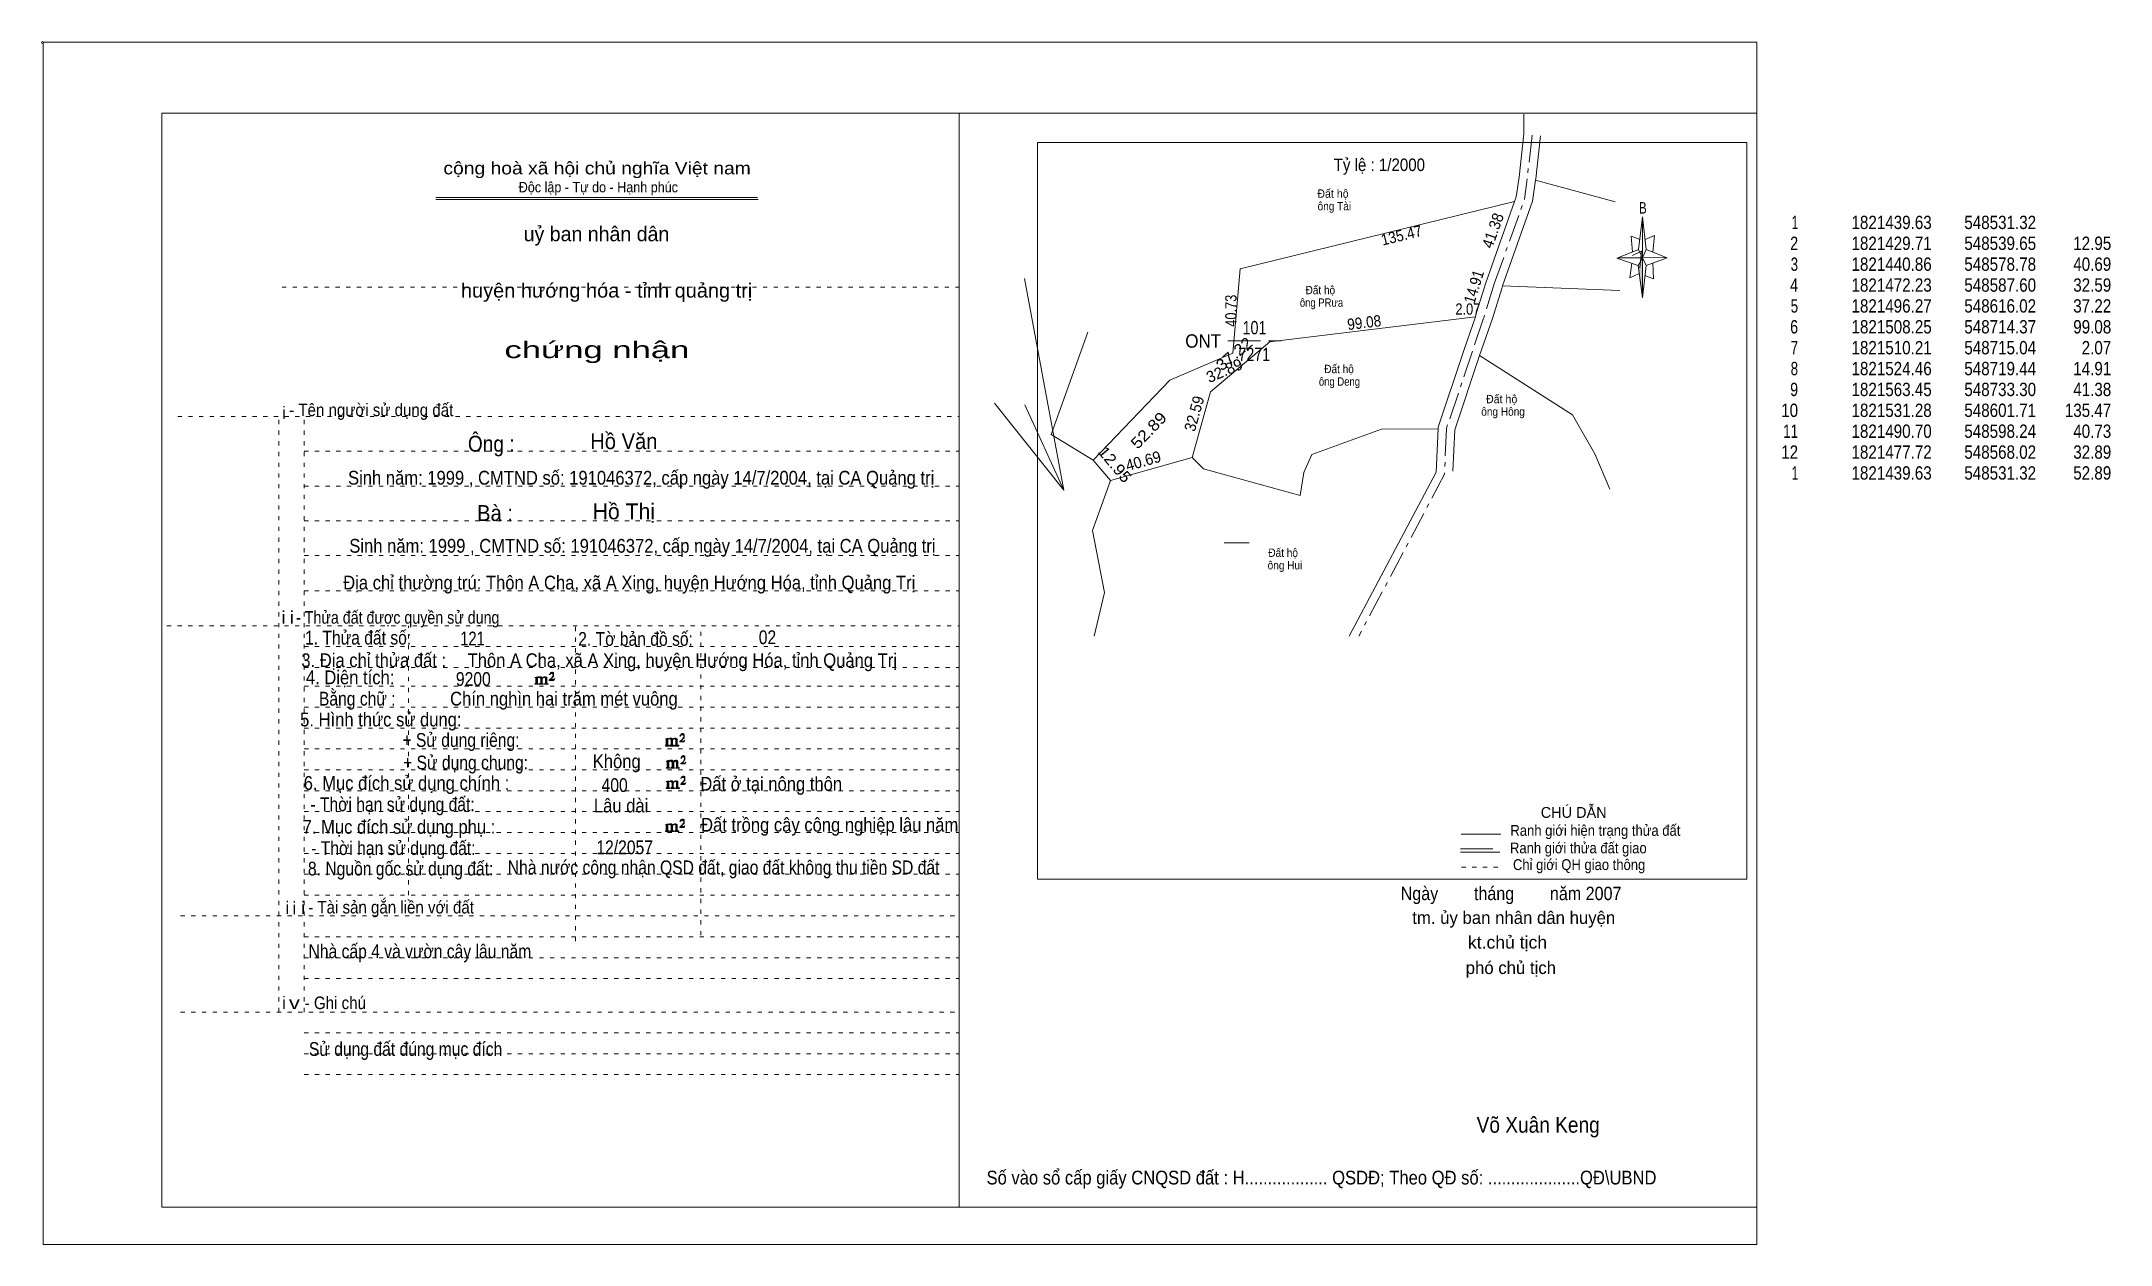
# Model space of a CAD drawing. Header units: centimetres. Extents: x -1.6 to 48, y -3.3 to 25.5.
import ezdxf
from ezdxf.enums import TextEntityAlignment as Align

# ---------------------------------------------------------------- set-up
doc = ezdxf.new("R2010")
doc.units = ezdxf.units.CM
doc.header["$LTSCALE"] = 0.13
for name, pattern in [('DOT_DASHED', [7.7, 5, -1.2, 0.3, -1.2]), ('DOTTED', [1.5, 0.3, -1.2]), ('LONG_DASHED', [7.5, 6, -1.5])]:
    doc.linetypes.add(name, pattern=pattern)
for name, color, linetype, lineweight in [('1', 7, 'DOTTED', 13), ('22', 7, 'Continuous', 13), ('33', 7, 'LONG_DASHED', 13), ('4', 7, 'Continuous', 13), ('5', 7, 'Continuous', 13), ('50', 7, 'Continuous', 13), ('53', 7, 'Continuous', 13)]:
    doc.layers.add(name, color=color, linetype=linetype, lineweight=lineweight)
for name, color, linetype in [('10', 7, 'Continuous'), ('23', 7, 'Continuous'), ('30', 7, 'Continuous')]:
    doc.layers.add(name, color=color, linetype=linetype)

msp = doc.modelspace()

# ---------------------------------------------------------------- hatches: boundary and pattern name
at = {"layer": '5'}
msp.add_hatch(color=256, dxfattribs=at).paths.add_polyline_path([(36.77, 20.31), (36.77, 19.35), (36.67, 20.13)])
at = {"layer": '50'}
for points in [[(10.27, 10.13), (10.27, 10.12), (10.27, 10.11), (10.25, 10.11), (10.24, 10.11), (10.24, 10.1), (10.33, 10.1), (10.33, 10.11), (10.32, 10.11), (10.31, 10.11), (10.31, 10.12), (10.31, 10.13), (10.31, 10.24), (10.31, 10.25), (10.32, 10.26), (10.34, 10.26), (10.35, 10.26), (10.36, 10.26), (10.37, 10.25), (10.39, 10.22), (10.39, 10.13), (10.37, 10.12), (10.37, 10.11), (10.36, 10.11), (10.35, 10.11), (10.35, 10.1), (10.44, 10.1), (10.44, 10.11), (10.43, 10.11), (10.42, 10.11), (10.42, 10.12), (10.42, 10.13), (10.42, 10.24), (10.44, 10.26), (10.45, 10.26), (10.46, 10.26), (10.49, 10.26), (10.49, 10.25), (10.5, 10.24), (10.5, 10.22), (10.5, 10.13), (10.5, 10.12), (10.49, 10.11), (10.49, 10.11), (10.47, 10.11), (10.47, 10.1), (10.56, 10.1), (10.56, 10.11), (10.55, 10.11), (10.54, 10.11), (10.53, 10.12), (10.53, 10.13), (10.53, 10.2), (10.53, 10.25), (10.53, 10.26), (10.52, 10.27), (10.5, 10.28), (10.47, 10.28), (10.46, 10.28), (10.44, 10.27), (10.41, 10.25), (10.41, 10.26), (10.4, 10.28), (10.39, 10.28), (10.37, 10.28), (10.35, 10.28), (10.34, 10.28), (10.32, 10.26), (10.31, 10.26), (10.31, 10.25), (10.31, 10.25), (10.31, 10.26), (10.31, 10.28), (10.24, 10.26), (10.24, 10.26), (10.25, 10.26), (10.27, 10.25), (10.27, 10.24), (10.27, 10.23)], [(10.69, 10.19), (10.72, 10.24), (10.72, 10.24), (10.71, 10.22), (10.69, 10.22), (10.68, 10.22), (10.63, 10.22), (10.66, 10.26), (10.67, 10.27), (10.69, 10.28), (10.69, 10.3), (10.69, 10.32), (10.69, 10.34), (10.69, 10.35), (10.69, 10.37), (10.68, 10.38), (10.67, 10.38), (10.66, 10.39), (10.65, 10.39), (10.63, 10.38), (10.63, 10.38), (10.62, 10.37), (10.61, 10.35), (10.59, 10.33), (10.61, 10.33), (10.61, 10.35), (10.62, 10.35), (10.63, 10.36), (10.65, 10.36), (10.66, 10.36), (10.67, 10.35), (10.68, 10.35), (10.68, 10.32), (10.68, 10.3), (10.66, 10.28), (10.66, 10.26), (10.65, 10.25), (10.59, 10.2), (10.59, 10.19)], [(13.39, 8.66), (13.39, 8.65), (13.39, 8.64), (13.38, 8.64), (13.37, 8.64), (13.37, 8.62), (13.45, 8.62), (13.45, 8.64), (13.44, 8.64), (13.43, 8.64), (13.43, 8.65), (13.43, 8.66), (13.43, 8.77), (13.43, 8.78), (13.44, 8.79), (13.47, 8.79), (13.48, 8.79), (13.49, 8.79), (13.5, 8.78), (13.51, 8.74), (13.51, 8.66), (13.5, 8.65), (13.5, 8.64), (13.49, 8.64), (13.48, 8.64), (13.48, 8.62), (13.57, 8.62), (13.57, 8.64), (13.55, 8.64), (13.54, 8.64), (13.54, 8.65), (13.54, 8.66), (13.54, 8.77), (13.57, 8.79), (13.58, 8.79), (13.59, 8.79), (13.61, 8.79), (13.61, 8.78), (13.62, 8.77), (13.62, 8.74), (13.62, 8.66), (13.62, 8.65), (13.61, 8.64), (13.61, 8.64), (13.6, 8.64), (13.6, 8.62), (13.69, 8.62), (13.69, 8.64), (13.67, 8.64), (13.66, 8.64), (13.65, 8.65), (13.65, 8.66), (13.65, 8.73), (13.65, 8.78), (13.65, 8.79), (13.64, 8.8), (13.62, 8.81), (13.6, 8.81), (13.59, 8.81), (13.57, 8.8), (13.53, 8.78), (13.53, 8.79), (13.52, 8.81), (13.51, 8.81), (13.5, 8.81), (13.48, 8.81), (13.47, 8.81), (13.44, 8.79), (13.43, 8.79), (13.43, 8.78), (13.43, 8.78), (13.43, 8.79), (13.43, 8.81), (13.37, 8.79), (13.37, 8.79), (13.38, 8.79), (13.39, 8.78), (13.39, 8.77), (13.39, 8.76)], [(13.82, 8.72), (13.84, 8.77), (13.84, 8.77), (13.83, 8.74), (13.82, 8.74), (13.81, 8.74), (13.75, 8.74), (13.79, 8.79), (13.8, 8.8), (13.82, 8.81), (13.82, 8.83), (13.82, 8.84), (13.82, 8.87), (13.82, 8.88), (13.82, 8.9), (13.81, 8.91), (13.8, 8.91), (13.79, 8.92), (13.77, 8.92), (13.75, 8.91), (13.75, 8.91), (13.74, 8.9), (13.73, 8.88), (13.72, 8.86), (13.73, 8.86), (13.73, 8.88), (13.74, 8.88), (13.75, 8.89), (13.77, 8.89), (13.79, 8.89), (13.8, 8.88), (13.81, 8.88), (13.81, 8.84), (13.81, 8.83), (13.79, 8.81), (13.79, 8.79), (13.77, 8.78), (13.72, 8.73), (13.72, 8.72)], [(13.41, 8.12), (13.41, 8.11), (13.41, 8.1), (13.4, 8.1), (13.39, 8.1), (13.39, 8.09), (13.48, 8.09), (13.48, 8.1), (13.47, 8.1), (13.45, 8.1), (13.45, 8.11), (13.45, 8.12), (13.45, 8.23), (13.45, 8.24), (13.47, 8.26), (13.49, 8.26), (13.5, 8.26), (13.51, 8.26), (13.52, 8.24), (13.53, 8.21), (13.53, 8.12), (13.52, 8.11), (13.52, 8.1), (13.51, 8.1), (13.5, 8.1), (13.5, 8.09), (13.59, 8.09), (13.59, 8.1), (13.58, 8.1), (13.57, 8.1), (13.57, 8.11), (13.57, 8.12), (13.57, 8.23), (13.59, 8.26), (13.6, 8.26), (13.61, 8.26), (13.63, 8.26), (13.63, 8.24), (13.64, 8.23), (13.64, 8.21), (13.64, 8.12), (13.64, 8.11), (13.63, 8.1), (13.63, 8.1), (13.62, 8.1), (13.62, 8.09), (13.71, 8.09), (13.71, 8.1), (13.7, 8.1), (13.69, 8.1), (13.67, 8.11), (13.67, 8.12), (13.67, 8.2), (13.67, 8.24), (13.67, 8.26), (13.66, 8.27), (13.64, 8.28), (13.62, 8.28), (13.61, 8.28), (13.59, 8.27), (13.55, 8.24), (13.55, 8.26), (13.54, 8.28), (13.53, 8.28), (13.52, 8.28), (13.5, 8.28), (13.49, 8.28), (13.47, 8.26), (13.45, 8.26), (13.45, 8.24), (13.45, 8.24), (13.45, 8.26), (13.45, 8.28), (13.39, 8.26), (13.39, 8.26), (13.4, 8.26), (13.41, 8.24), (13.41, 8.23), (13.41, 8.22)], [(13.84, 8.19), (13.86, 8.23), (13.86, 8.23), (13.85, 8.21), (13.84, 8.21), (13.83, 8.21), (13.77, 8.21), (13.81, 8.26), (13.82, 8.27), (13.84, 8.28), (13.84, 8.3), (13.84, 8.31), (13.84, 8.33), (13.84, 8.34), (13.84, 8.37), (13.83, 8.38), (13.82, 8.38), (13.81, 8.39), (13.8, 8.39), (13.77, 8.38), (13.77, 8.38), (13.76, 8.37), (13.75, 8.34), (13.74, 8.32), (13.75, 8.32), (13.75, 8.34), (13.76, 8.34), (13.77, 8.36), (13.8, 8.36), (13.81, 8.36), (13.82, 8.34), (13.83, 8.34), (13.83, 8.31), (13.83, 8.3), (13.81, 8.28), (13.81, 8.26), (13.8, 8.24), (13.74, 8.2), (13.74, 8.19)], [(13.41, 7.64), (13.41, 7.63), (13.41, 7.62), (13.4, 7.62), (13.39, 7.62), (13.39, 7.6), (13.47, 7.6), (13.47, 7.62), (13.46, 7.62), (13.45, 7.62), (13.45, 7.63), (13.45, 7.64), (13.45, 7.75), (13.45, 7.76), (13.46, 7.77), (13.49, 7.77), (13.5, 7.77), (13.51, 7.77), (13.52, 7.76), (13.53, 7.72), (13.53, 7.64), (13.52, 7.63), (13.52, 7.62), (13.51, 7.62), (13.5, 7.62), (13.5, 7.6), (13.59, 7.6), (13.59, 7.62), (13.57, 7.62), (13.56, 7.62), (13.56, 7.63), (13.56, 7.64), (13.56, 7.75), (13.59, 7.77), (13.6, 7.77), (13.61, 7.77), (13.63, 7.77), (13.63, 7.76), (13.64, 7.75), (13.64, 7.72), (13.64, 7.64), (13.64, 7.63), (13.63, 7.62), (13.63, 7.62), (13.62, 7.62), (13.62, 7.6), (13.71, 7.6), (13.71, 7.62), (13.69, 7.62), (13.68, 7.62), (13.67, 7.63), (13.67, 7.64), (13.67, 7.71), (13.67, 7.76), (13.67, 7.77), (13.66, 7.78), (13.64, 7.79), (13.62, 7.79), (13.61, 7.79), (13.59, 7.78), (13.55, 7.76), (13.55, 7.77), (13.54, 7.79), (13.53, 7.79), (13.52, 7.79), (13.5, 7.79), (13.49, 7.79), (13.46, 7.77), (13.45, 7.77), (13.45, 7.76), (13.45, 7.76), (13.45, 7.77), (13.45, 7.79), (13.39, 7.77), (13.39, 7.77), (13.4, 7.77), (13.41, 7.76), (13.41, 7.75), (13.41, 7.74)], [(13.84, 7.7), (13.86, 7.75), (13.86, 7.75), (13.85, 7.72), (13.84, 7.72), (13.83, 7.72), (13.77, 7.72), (13.81, 7.77), (13.82, 7.78), (13.84, 7.79), (13.84, 7.81), (13.84, 7.82), (13.84, 7.85), (13.84, 7.86), (13.84, 7.88), (13.83, 7.89), (13.82, 7.89), (13.81, 7.9), (13.79, 7.9), (13.77, 7.89), (13.77, 7.89), (13.76, 7.88), (13.75, 7.86), (13.74, 7.84), (13.75, 7.84), (13.75, 7.86), (13.76, 7.86), (13.77, 7.87), (13.79, 7.87), (13.81, 7.87), (13.82, 7.86), (13.83, 7.86), (13.83, 7.82), (13.83, 7.81), (13.81, 7.79), (13.81, 7.77), (13.79, 7.76), (13.74, 7.71), (13.74, 7.7)], [(13.39, 6.61), (13.39, 6.6), (13.39, 6.59), (13.38, 6.59), (13.37, 6.59), (13.37, 6.57), (13.45, 6.57), (13.45, 6.59), (13.44, 6.59), (13.43, 6.59), (13.43, 6.6), (13.43, 6.61), (13.43, 6.72), (13.43, 6.73), (13.44, 6.74), (13.47, 6.74), (13.48, 6.74), (13.49, 6.74), (13.5, 6.73), (13.51, 6.69), (13.51, 6.61), (13.5, 6.6), (13.5, 6.59), (13.49, 6.59), (13.48, 6.59), (13.48, 6.57), (13.57, 6.57), (13.57, 6.59), (13.55, 6.59), (13.54, 6.59), (13.54, 6.6), (13.54, 6.61), (13.54, 6.72), (13.57, 6.74), (13.58, 6.74), (13.59, 6.74), (13.61, 6.74), (13.61, 6.73), (13.62, 6.72), (13.62, 6.69), (13.62, 6.61), (13.62, 6.6), (13.61, 6.59), (13.61, 6.59), (13.6, 6.59), (13.6, 6.57), (13.69, 6.57), (13.69, 6.59), (13.67, 6.59), (13.66, 6.59), (13.65, 6.6), (13.65, 6.61), (13.65, 6.68), (13.65, 6.73), (13.65, 6.74), (13.64, 6.75), (13.62, 6.76), (13.6, 6.76), (13.59, 6.76), (13.57, 6.75), (13.53, 6.73), (13.53, 6.74), (13.52, 6.76), (13.51, 6.76), (13.5, 6.76), (13.48, 6.76), (13.47, 6.76), (13.44, 6.74), (13.43, 6.74), (13.43, 6.73), (13.43, 6.73), (13.43, 6.74), (13.43, 6.76), (13.37, 6.74), (13.37, 6.74), (13.38, 6.74), (13.39, 6.73), (13.39, 6.72), (13.39, 6.71)], [(13.82, 6.67), (13.84, 6.72), (13.84, 6.72), (13.83, 6.69), (13.82, 6.69), (13.81, 6.69), (13.75, 6.69), (13.79, 6.74), (13.8, 6.75), (13.82, 6.76), (13.82, 6.78), (13.82, 6.79), (13.82, 6.82), (13.82, 6.83), (13.82, 6.85), (13.81, 6.86), (13.8, 6.86), (13.79, 6.87), (13.77, 6.87), (13.75, 6.86), (13.75, 6.86), (13.74, 6.85), (13.73, 6.83), (13.72, 6.81), (13.73, 6.81), (13.73, 6.83), (13.74, 6.83), (13.75, 6.84), (13.77, 6.84), (13.79, 6.84), (13.8, 6.83), (13.81, 6.83), (13.81, 6.79), (13.81, 6.78), (13.79, 6.76), (13.79, 6.74), (13.77, 6.73), (13.72, 6.68), (13.72, 6.67)]]:
    msp.add_hatch(color=256, dxfattribs=at).paths.add_polyline_path(points)

# ---------------------------------------------------------------- linework, layer by layer
at = {"layer": '1', "linetype": 'Continuous'}
for p, q in [((1.31, -2.42), (1.31, 23.78)), ((1.31, 23.78), (39.51, 23.78)), ((20.41, -2.42), (20.41, 23.78)), ((39.51, -2.42), (39.51, 23.78)), ((7.87, 21.76), (15.58, 21.76)), ((7.87, 21.71), (15.59, 21.71)), ((36.67, 20.13), (36.16, 20.3)), ((1.31, -2.42), (39.51, -2.42))]:
    msp.add_line(p, q, dxfattribs=at)
at = {"layer": '1'}
for p, q in [((4.19, 19.61), (20.41, 19.61)), ((1.69, 16.51), (20.41, 16.51)), ((4.11, 2.25), (4.11, 16.51)), ((4.72, 2.25), (4.72, 16.51)), ((4.72, 15.68), (20.41, 15.68)), ((4.72, 14.84), (20.41, 14.84)), ((4.72, 14.01), (20.41, 14.01)), ((4.72, 13.18), (20.41, 13.18)), ((4.72, 12.34), (20.41, 12.34)), ((1.43, 11.5), (20.41, 11.5)), ((7.22, 5.05), (7.22, 11.5)), ((11.22, 3.95), (11.22, 11.5)), ((14.22, 4.09), (14.22, 11.5)), ((4.72, 11), (20.41, 11)), ((4.72, 10.5), (20.41, 10.5)), ((4.72, 10.05), (20.41, 10.05)), ((4.72, 9.55), (20.41, 9.55)), ((4.72, 9.05), (20.41, 9.05)), ((4.72, 8.55), (20.41, 8.55)), ((4.72, 8.05), (20.41, 8.05)), ((4.72, 7.55), (20.41, 7.55)), ((4.72, 7.05), (20.41, 7.05)), ((4.72, 6.55), (20.41, 6.55)), ((4.72, 6.05), (20.41, 6.05)), ((4.72, 5.55), (20.41, 5.55)), ((4.72, 5.05), (20.41, 5.05)), ((1.76, 4.55), (20.41, 4.55)), ((4.72, 4.05), (20.41, 4.05)), ((4.72, 3.55), (20.41, 3.55)), ((4.72, 3.05), (20.41, 3.05)), ((1.76, 2.25), (20.41, 2.25)), ((4.72, 1.75), (20.41, 1.75)), ((4.72, 1.25), (20.41, 1.25)), ((4.72, 0.75), (20.41, 0.75))]:
    msp.add_line(p, q, dxfattribs=at)
at = {"layer": '1', "linetype": 'Continuous'}
msp.add_lwpolyline([(-1.53, -3.32), (39.51, -3.32), (39.51, 25.48), (-1.53, 25.48)], close=True, dxfattribs=at)
msp.add_lwpolyline([(36.68, 19.93), (36.47, 19.83), (36.52, 20.18)], dxfattribs=at)
at = {"layer": '22', "linetype": 'DOT_DASHED'}
for p, q in [((34.13, 23.25), (34.01, 22.2)), ((33.23, 19.71), (32.96, 18.84))]:
    msp.add_line(p, q, dxfattribs=at)
at = {"layer": '22'}
for p, q in [((34.21, 22.17), (36.12, 21.65)), ((22.91, 14.75), (21.98, 16.79))]:
    msp.add_line(p, q, dxfattribs=at)
for points in [[(33.71, 21.66), (33.75, 21.77), (33.82, 22.24), (33.93, 23.28), (33.93, 23.75)], [(34.21, 22.17), (34.22, 22.2), (34.33, 23.23)], [(33.42, 19.64), (34.14, 21.67), (34.21, 22.17)], [(23.62, 15.47), (25.45, 17.38), (26.96, 18.03), (27.14, 20.05), (33.71, 21.66)], [(32.77, 18.9), (32.8, 19), (33.02, 19.71), (33.71, 21.66)], [(21.97, 19.82), (22.91, 14.75), (21.25, 16.83)], [(32.87, 17.97), (33.18, 18.86), (33.4, 19.58), (33.42, 19.64)], [(33.42, 19.64), (36.23, 19.53), (36.23, 19.53)], [(25.99, 15.53), (26.43, 17.1), (27.85, 18.3), (32.77, 18.9)], [(32.77, 18.9), (32.51, 18.14), (31.88, 16.26), (31.88, 16.22)], [(23.62, 15.47), (22.61, 16.08), (23.49, 18.53)], [(32.87, 17.97), (32.28, 16.19), (32.23, 15.2)], [(32.87, 17.97), (35.1, 16.55), (35.63, 15.62), (35.99, 14.77)], [(31.88, 16.22), (30.52, 16.21), (28.85, 15.6), (28.66, 15.17), (28.57, 14.62), (26.26, 15.26), (25.99, 15.53)], [(31.88, 16.22), (31.83, 15.18), (29.75, 11.25)], [(23.62, 15.47), (24.03, 14.98), (25.99, 15.53)], [(23.64, 11.25), (23.89, 12.3), (23.6, 13.78), (24.03, 14.98)]]:
    msp.add_lwpolyline(points, dxfattribs=at)
at = {"layer": '22', "linetype": 'DOT_DASHED'}
for points in [[(33.23, 19.71), (33.95, 21.72), (34.01, 22.2)], [(32.96, 18.84), (32.7, 18.08), (32.08, 16.23), (32.08, 16.22)], [(32.08, 16.22), (32.03, 15.13), (29.98, 11.25)]]:
    msp.add_lwpolyline(points, dxfattribs=at)
at = {"layer": '33'}
msp.add_line((26.84, 18.32), (28.12, 18.32), dxfattribs=at)
at = {"layer": '4'}
for p, q in [((32.43, 6.51), (33.38, 6.51)), ((32.41, 6.08), (33.36, 6.08))]:
    msp.add_line(p, q, dxfattribs=at)
at = {"layer": '4', "linetype": 'LONG_DASHED'}
msp.add_line((32.41, 6.16), (33.36, 6.16), dxfattribs=at)
at = {"layer": '4', "linetype": 'DOTTED'}
msp.add_line((32.44, 5.72), (33.43, 5.72), dxfattribs=at)
at = {"layer": '4'}
msp.add_lwpolyline([(22.28, 23.07), (39.27, 23.07), (39.27, 5.43), (22.28, 5.43)], close=True, dxfattribs=at)
msp.add_circle((-1.55, 25.47), 0.025, dxfattribs=at)
at = {"layer": '5'}
for p, q in [((36.68, 20.51), (36.77, 21.29)), ((36.86, 20.51), (37.36, 20.31)), ((36.86, 20.13), (36.77, 19.35)), ((37.04, 19.81), (36.83, 19.89)), ((37.02, 20.19), (37.04, 19.81))]:
    msp.add_line(p, q, dxfattribs=at)
for points in [[(36.71, 20.75), (36.5, 20.83), (36.53, 20.45)], [(36.84, 20.75), (37.06, 20.85), (37.02, 20.45)], [(36.77, 20.31), (36.68, 20.51), (36.18, 20.31)], [(36.53, 20.37), (36.75, 20.47), (36.71, 20.07)], [(36.77, 20.31), (36.86, 20.13), (37.36, 20.31)]]:
    msp.add_lwpolyline(points, dxfattribs=at)
for points in [[(36.77, 21.29), (36.86, 20.51), (36.77, 20.31)], [(36.77, 20.31), (36.18, 20.31), (36.68, 20.51), (36.86, 20.13), (37.36, 20.31), (36.77, 20.33)], [(36.77, 20.31), (36.77, 19.35), (36.67, 20.13)]]:
    msp.add_lwpolyline(points, close=True, dxfattribs=at)
at = {"layer": '50'}
for points in [[(10.27, 10.13), (10.27, 10.12), (10.27, 10.11), (10.25, 10.11), (10.24, 10.11), (10.24, 10.1), (10.33, 10.1), (10.33, 10.11), (10.32, 10.11), (10.31, 10.11), (10.31, 10.12), (10.31, 10.13), (10.31, 10.24), (10.31, 10.25), (10.32, 10.26), (10.34, 10.26), (10.35, 10.26), (10.36, 10.26), (10.37, 10.25), (10.39, 10.22), (10.39, 10.13), (10.37, 10.12), (10.37, 10.11), (10.36, 10.11), (10.35, 10.11), (10.35, 10.1), (10.44, 10.1), (10.44, 10.11), (10.43, 10.11), (10.42, 10.11), (10.42, 10.12), (10.42, 10.13), (10.42, 10.24), (10.44, 10.26), (10.45, 10.26), (10.46, 10.26), (10.49, 10.26), (10.49, 10.25), (10.5, 10.24), (10.5, 10.22), (10.5, 10.13), (10.5, 10.12), (10.49, 10.11), (10.49, 10.11), (10.47, 10.11), (10.47, 10.1), (10.56, 10.1), (10.56, 10.11), (10.55, 10.11), (10.54, 10.11), (10.53, 10.12), (10.53, 10.13), (10.53, 10.2), (10.53, 10.25), (10.53, 10.26), (10.52, 10.27), (10.5, 10.28), (10.47, 10.28), (10.46, 10.28), (10.44, 10.27), (10.41, 10.25), (10.41, 10.26), (10.4, 10.28), (10.39, 10.28), (10.37, 10.28), (10.35, 10.28), (10.34, 10.28), (10.32, 10.26), (10.31, 10.26), (10.31, 10.25), (10.31, 10.25), (10.31, 10.26), (10.31, 10.28), (10.24, 10.26), (10.24, 10.26), (10.25, 10.26), (10.27, 10.25), (10.27, 10.24), (10.27, 10.23)], [(10.69, 10.19), (10.72, 10.24), (10.72, 10.24), (10.71, 10.22), (10.69, 10.22), (10.68, 10.22), (10.63, 10.22), (10.66, 10.26), (10.67, 10.27), (10.69, 10.28), (10.69, 10.3), (10.69, 10.32), (10.69, 10.34), (10.69, 10.35), (10.69, 10.37), (10.68, 10.38), (10.67, 10.38), (10.66, 10.39), (10.65, 10.39), (10.63, 10.38), (10.63, 10.38), (10.62, 10.37), (10.61, 10.35), (10.59, 10.33), (10.61, 10.33), (10.61, 10.35), (10.62, 10.35), (10.63, 10.36), (10.65, 10.36), (10.66, 10.36), (10.67, 10.35), (10.68, 10.35), (10.68, 10.32), (10.68, 10.3), (10.66, 10.28), (10.66, 10.26), (10.65, 10.25), (10.59, 10.2), (10.59, 10.19)], [(13.39, 8.66), (13.39, 8.65), (13.39, 8.64), (13.38, 8.64), (13.37, 8.64), (13.37, 8.62), (13.45, 8.62), (13.45, 8.64), (13.44, 8.64), (13.43, 8.64), (13.43, 8.65), (13.43, 8.66), (13.43, 8.77), (13.43, 8.78), (13.44, 8.79), (13.47, 8.79), (13.48, 8.79), (13.49, 8.79), (13.5, 8.78), (13.51, 8.74), (13.51, 8.66), (13.5, 8.65), (13.5, 8.64), (13.49, 8.64), (13.48, 8.64), (13.48, 8.62), (13.57, 8.62), (13.57, 8.64), (13.55, 8.64), (13.54, 8.64), (13.54, 8.65), (13.54, 8.66), (13.54, 8.77), (13.57, 8.79), (13.58, 8.79), (13.59, 8.79), (13.61, 8.79), (13.61, 8.78), (13.62, 8.77), (13.62, 8.74), (13.62, 8.66), (13.62, 8.65), (13.61, 8.64), (13.61, 8.64), (13.6, 8.64), (13.6, 8.62), (13.69, 8.62), (13.69, 8.64), (13.67, 8.64), (13.66, 8.64), (13.65, 8.65), (13.65, 8.66), (13.65, 8.73), (13.65, 8.78), (13.65, 8.79), (13.64, 8.8), (13.62, 8.81), (13.6, 8.81), (13.59, 8.81), (13.57, 8.8), (13.53, 8.78), (13.53, 8.79), (13.52, 8.81), (13.51, 8.81), (13.5, 8.81), (13.48, 8.81), (13.47, 8.81), (13.44, 8.79), (13.43, 8.79), (13.43, 8.78), (13.43, 8.78), (13.43, 8.79), (13.43, 8.81), (13.37, 8.79), (13.37, 8.79), (13.38, 8.79), (13.39, 8.78), (13.39, 8.77), (13.39, 8.76)], [(13.82, 8.72), (13.84, 8.77), (13.84, 8.77), (13.83, 8.74), (13.82, 8.74), (13.81, 8.74), (13.75, 8.74), (13.79, 8.79), (13.8, 8.8), (13.82, 8.81), (13.82, 8.83), (13.82, 8.84), (13.82, 8.87), (13.82, 8.88), (13.82, 8.9), (13.81, 8.91), (13.8, 8.91), (13.79, 8.92), (13.77, 8.92), (13.75, 8.91), (13.75, 8.91), (13.74, 8.9), (13.73, 8.88), (13.72, 8.86), (13.73, 8.86), (13.73, 8.88), (13.74, 8.88), (13.75, 8.89), (13.77, 8.89), (13.79, 8.89), (13.8, 8.88), (13.81, 8.88), (13.81, 8.84), (13.81, 8.83), (13.79, 8.81), (13.79, 8.79), (13.77, 8.78), (13.72, 8.73), (13.72, 8.72)], [(13.41, 8.12), (13.41, 8.11), (13.41, 8.1), (13.4, 8.1), (13.39, 8.1), (13.39, 8.09), (13.48, 8.09), (13.48, 8.1), (13.47, 8.1), (13.45, 8.1), (13.45, 8.11), (13.45, 8.12), (13.45, 8.23), (13.45, 8.24), (13.47, 8.26), (13.49, 8.26), (13.5, 8.26), (13.51, 8.26), (13.52, 8.24), (13.53, 8.21), (13.53, 8.12), (13.52, 8.11), (13.52, 8.1), (13.51, 8.1), (13.5, 8.1), (13.5, 8.09), (13.59, 8.09), (13.59, 8.1), (13.58, 8.1), (13.57, 8.1), (13.57, 8.11), (13.57, 8.12), (13.57, 8.23), (13.59, 8.26), (13.6, 8.26), (13.61, 8.26), (13.63, 8.26), (13.63, 8.24), (13.64, 8.23), (13.64, 8.21), (13.64, 8.12), (13.64, 8.11), (13.63, 8.1), (13.63, 8.1), (13.62, 8.1), (13.62, 8.09), (13.71, 8.09), (13.71, 8.1), (13.7, 8.1), (13.69, 8.1), (13.67, 8.11), (13.67, 8.12), (13.67, 8.2), (13.67, 8.24), (13.67, 8.26), (13.66, 8.27), (13.64, 8.28), (13.62, 8.28), (13.61, 8.28), (13.59, 8.27), (13.55, 8.24), (13.55, 8.26), (13.54, 8.28), (13.53, 8.28), (13.52, 8.28), (13.5, 8.28), (13.49, 8.28), (13.47, 8.26), (13.45, 8.26), (13.45, 8.24), (13.45, 8.24), (13.45, 8.26), (13.45, 8.28), (13.39, 8.26), (13.39, 8.26), (13.4, 8.26), (13.41, 8.24), (13.41, 8.23), (13.41, 8.22)], [(13.84, 8.19), (13.86, 8.23), (13.86, 8.23), (13.85, 8.21), (13.84, 8.21), (13.83, 8.21), (13.77, 8.21), (13.81, 8.26), (13.82, 8.27), (13.84, 8.28), (13.84, 8.3), (13.84, 8.31), (13.84, 8.33), (13.84, 8.34), (13.84, 8.37), (13.83, 8.38), (13.82, 8.38), (13.81, 8.39), (13.8, 8.39), (13.77, 8.38), (13.77, 8.38), (13.76, 8.37), (13.75, 8.34), (13.74, 8.32), (13.75, 8.32), (13.75, 8.34), (13.76, 8.34), (13.77, 8.36), (13.8, 8.36), (13.81, 8.36), (13.82, 8.34), (13.83, 8.34), (13.83, 8.31), (13.83, 8.3), (13.81, 8.28), (13.81, 8.26), (13.8, 8.24), (13.74, 8.2), (13.74, 8.19)], [(13.41, 7.64), (13.41, 7.63), (13.41, 7.62), (13.4, 7.62), (13.39, 7.62), (13.39, 7.6), (13.47, 7.6), (13.47, 7.62), (13.46, 7.62), (13.45, 7.62), (13.45, 7.63), (13.45, 7.64), (13.45, 7.75), (13.45, 7.76), (13.46, 7.77), (13.49, 7.77), (13.5, 7.77), (13.51, 7.77), (13.52, 7.76), (13.53, 7.72), (13.53, 7.64), (13.52, 7.63), (13.52, 7.62), (13.51, 7.62), (13.5, 7.62), (13.5, 7.6), (13.59, 7.6), (13.59, 7.62), (13.57, 7.62), (13.56, 7.62), (13.56, 7.63), (13.56, 7.64), (13.56, 7.75), (13.59, 7.77), (13.6, 7.77), (13.61, 7.77), (13.63, 7.77), (13.63, 7.76), (13.64, 7.75), (13.64, 7.72), (13.64, 7.64), (13.64, 7.63), (13.63, 7.62), (13.63, 7.62), (13.62, 7.62), (13.62, 7.6), (13.71, 7.6), (13.71, 7.62), (13.69, 7.62), (13.68, 7.62), (13.67, 7.63), (13.67, 7.64), (13.67, 7.71), (13.67, 7.76), (13.67, 7.77), (13.66, 7.78), (13.64, 7.79), (13.62, 7.79), (13.61, 7.79), (13.59, 7.78), (13.55, 7.76), (13.55, 7.77), (13.54, 7.79), (13.53, 7.79), (13.52, 7.79), (13.5, 7.79), (13.49, 7.79), (13.46, 7.77), (13.45, 7.77), (13.45, 7.76), (13.45, 7.76), (13.45, 7.77), (13.45, 7.79), (13.39, 7.77), (13.39, 7.77), (13.4, 7.77), (13.41, 7.76), (13.41, 7.75), (13.41, 7.74)], [(13.84, 7.7), (13.86, 7.75), (13.86, 7.75), (13.85, 7.72), (13.84, 7.72), (13.83, 7.72), (13.77, 7.72), (13.81, 7.77), (13.82, 7.78), (13.84, 7.79), (13.84, 7.81), (13.84, 7.82), (13.84, 7.85), (13.84, 7.86), (13.84, 7.88), (13.83, 7.89), (13.82, 7.89), (13.81, 7.9), (13.79, 7.9), (13.77, 7.89), (13.77, 7.89), (13.76, 7.88), (13.75, 7.86), (13.74, 7.84), (13.75, 7.84), (13.75, 7.86), (13.76, 7.86), (13.77, 7.87), (13.79, 7.87), (13.81, 7.87), (13.82, 7.86), (13.83, 7.86), (13.83, 7.82), (13.83, 7.81), (13.81, 7.79), (13.81, 7.77), (13.79, 7.76), (13.74, 7.71), (13.74, 7.7)], [(13.39, 6.61), (13.39, 6.6), (13.39, 6.59), (13.38, 6.59), (13.37, 6.59), (13.37, 6.57), (13.45, 6.57), (13.45, 6.59), (13.44, 6.59), (13.43, 6.59), (13.43, 6.6), (13.43, 6.61), (13.43, 6.72), (13.43, 6.73), (13.44, 6.74), (13.47, 6.74), (13.48, 6.74), (13.49, 6.74), (13.5, 6.73), (13.51, 6.69), (13.51, 6.61), (13.5, 6.6), (13.5, 6.59), (13.49, 6.59), (13.48, 6.59), (13.48, 6.57), (13.57, 6.57), (13.57, 6.59), (13.55, 6.59), (13.54, 6.59), (13.54, 6.6), (13.54, 6.61), (13.54, 6.72), (13.57, 6.74), (13.58, 6.74), (13.59, 6.74), (13.61, 6.74), (13.61, 6.73), (13.62, 6.72), (13.62, 6.69), (13.62, 6.61), (13.62, 6.6), (13.61, 6.59), (13.61, 6.59), (13.6, 6.59), (13.6, 6.57), (13.69, 6.57), (13.69, 6.59), (13.67, 6.59), (13.66, 6.59), (13.65, 6.6), (13.65, 6.61), (13.65, 6.68), (13.65, 6.73), (13.65, 6.74), (13.64, 6.75), (13.62, 6.76), (13.6, 6.76), (13.59, 6.76), (13.57, 6.75), (13.53, 6.73), (13.53, 6.74), (13.52, 6.76), (13.51, 6.76), (13.5, 6.76), (13.48, 6.76), (13.47, 6.76), (13.44, 6.74), (13.43, 6.74), (13.43, 6.73), (13.43, 6.73), (13.43, 6.74), (13.43, 6.76), (13.37, 6.74), (13.37, 6.74), (13.38, 6.74), (13.39, 6.73), (13.39, 6.72), (13.39, 6.71)], [(13.82, 6.67), (13.84, 6.72), (13.84, 6.72), (13.83, 6.69), (13.82, 6.69), (13.81, 6.69), (13.75, 6.69), (13.79, 6.74), (13.8, 6.75), (13.82, 6.76), (13.82, 6.78), (13.82, 6.79), (13.82, 6.82), (13.82, 6.83), (13.82, 6.85), (13.81, 6.86), (13.8, 6.86), (13.79, 6.87), (13.77, 6.87), (13.75, 6.86), (13.75, 6.86), (13.74, 6.85), (13.73, 6.83), (13.72, 6.81), (13.73, 6.81), (13.73, 6.83), (13.74, 6.83), (13.75, 6.84), (13.77, 6.84), (13.79, 6.84), (13.8, 6.83), (13.81, 6.83), (13.81, 6.79), (13.81, 6.78), (13.79, 6.76), (13.79, 6.74), (13.77, 6.73), (13.72, 6.68), (13.72, 6.67)]]:
    msp.add_lwpolyline(points, close=True, dxfattribs=at)
at = {"layer": '53'}
msp.add_line((26.75, 13.49), (27.35, 13.49), dxfattribs=at)

# ---------------------------------------------------------------- texts
at = {"layer": '1'}
for s, height, width, p in [('cộng hoà xã hội chủ nghĩa Việt nam', 0.3, 1.15, (11.735, 22.31)), ('Độc lập - Tự do - Hạnh phúc', 0.25, 0.9, (11.765, 21.88)), ('chứng nhận', 0.4, 1.55, (11.73, 17.91)), ('- Tên người sử dụng đất', 0.3, 0.9, (6.325, 16.52)), ('- Thửa đất được quyền sử dụng', 0.3, 0.85, (6.96, 11.55)), ('- Tài sản gắn liền với đất ', 0.3, 0.9, (6.85, 4.61)), ('v', 0.3, 1.3, (4.485, 2.32)), ('- Ghi chú', 0.3, 0.9, (5.465, 2.32))]:
    msp.add_text(s, height=height, dxfattribs=dict(at, width=width)).set_placement(p, align=Align.CENTER)
for s, height, p in [('uỷ ban nhân dân', 0.35, (11.72, 20.71)), ('i', 0.3, (4.235, 16.45)), ('i', 0.3, (4.225, 11.55)), ('i', 0.3, (4.425, 11.55)), ('i', 0.3, (4.315, 4.6)), ('i', 0.3, (4.485, 4.59)), ('i', 0.3, (4.695, 4.6)), ('i', 0.3, (4.235, 2.32))]:
    msp.add_text(s, height=height, dxfattribs=at).set_placement(p, align=Align.CENTER)
at = {"layer": '10', "width": 0.9}
for s, height, p in [('Tỷ lệ : 1/2000', 0.3, (30.47, 22.39)), ('Võ Xuân Keng', 0.38, (34.275, -0.64))]:
    msp.add_text(s, height=height, dxfattribs=at).set_placement(p, align=Align.CENTER)
at = {"layer": '23'}
for s, width, p in [('Đất hộ', 0.95, (29.36, 21.75)), (' ông Tài', 0.9, (29.36, 21.45)), ('ông PRưa', 0.85, (29.085, 19.14)), ('Đất hộ ', 0.9, (29.09, 19.44)), ('ông Deng', 0.85, (29.515, 17.25)), (' Đất hộ ', 0.9, (29.505, 17.55)), ('Đất hộ', 0.95, (33.4, 16.83)), (' ông Hông', 0.9, (33.4, 16.53)), ('ông Hui', 0.9, (28.21, 12.85)), ('Đất hộ ', 0.9, (28.2, 13.15))]:
    msp.add_text(s, height=0.2, dxfattribs=dict(at, width=width)).set_placement(p, align=Align.CENTER)
at = {"layer": '30'}
for s, rotation, width, p in [('41.38', 70.431, 0.95, (33.316, 20.92)), ('135.47', 13.738, 0.9, (31.033, 20.721)), ('14.91', 72.841, 0.9, (32.864, 19.58)), ('40.73', 90, 0.85, (27.05, 19.045)), ('99.08', 6.945, 0.9, (30.124, 18.629)), ('37.22', 40.227, 1.1, (27.078, 17.908)), ('32.59', 74.296, 0.95, (26.166, 16.544)), ('52.89', 46.065, 1.15, (25.043, 16.086)), ('12.95', 310.021, 1.1, (24.032, 15.277)), ('40.69', 15.905, 0.95, (24.853, 15.318))]:
    msp.add_text(s, height=0.27, rotation=rotation, dxfattribs=dict(at, width=width)).set_placement(p, align=Align.CENTER)
for s, width, p in [('1', 0.65, (40.5, 21)), ('1821439.63', 0.85, (43.7, 21)), ('548531.32', 0.85, (46.2, 21)), ('548531.32', 0.85, (46.2, 21)), ('2', 0.8, (40.5, 20.5)), ('1821429.71', 0.85, (43.7, 20.5)), ('548539.65', 0.85, (46.2, 20.5)), ('12.95', 0.85, (48, 20.5)), ('3', 0.75, (40.5, 20)), ('1821440.86', 0.85, (43.7, 20)), ('548578.78', 0.85, (46.2, 20)), ('40.69', 0.85, (48, 20)), ('1821472.23', 0.85, (43.7, 19.5)), ('548587.60', 0.85, (46.2, 19.5)), ('32.59', 0.85, (48, 19.5)), ('4', 0.8, (40.5, 19.5)), ('5', 0.75, (40.5, 19)), ('1821496.27', 0.85, (43.7, 19)), ('548616.02', 0.85, (46.2, 19)), ('37.22', 0.85, (48, 19)), ('6', 0.8, (40.5, 18.5)), ('1821508.25', 0.85, (43.7, 18.5)), ('548714.37', 0.85, (46.2, 18.5)), ('99.08', 0.85, (48, 18.5)), ('7', 0.75, (40.5, 18)), ('1821510.21', 0.85, (43.7, 18)), ('548715.04', 0.85, (46.2, 18)), ('2.07', 0.85, (48, 18)), ('8', 0.75, (40.5, 17.5)), ('1821524.46', 0.85, (43.7, 17.5)), ('548719.44', 0.85, (46.2, 17.5)), ('14.91', 0.85, (48, 17.5)), ('9', 0.8, (40.5, 17)), ('1821563.45', 0.85, (43.7, 17)), ('548733.30', 0.85, (46.2, 17)), ('41.38', 0.85, (48, 17)), ('10', 0.85, (40.5, 16.5)), ('1821531.28', 0.85, (43.7, 16.5)), ('548601.71', 0.85, (46.2, 16.5)), ('135.47', 0.85, (48, 16.5)), ('11', 0.75, (40.5, 16)), ('1821490.70', 0.85, (43.7, 16)), ('548598.24', 0.85, (46.2, 16)), ('40.73', 0.85, (48, 16)), ('12', 0.85, (40.5, 15.5)), ('1821477.72', 0.85, (43.7, 15.5)), ('548568.02', 0.85, (46.2, 15.5)), ('32.89', 0.85, (48, 15.5)), ('1', 0.65, (40.5, 15)), ('1821439.63', 0.85, (43.7, 15)), ('548531.32', 0.85, (46.2, 15)), ('52.89', 0.85, (48, 15))]:
    msp.add_text(s, height=0.32, dxfattribs=dict(at, width=width)).set_placement(p, align=Align.RIGHT)
at = {"layer": '30', "width": 0.85}
msp.add_text('2.07', height=0.27, dxfattribs=at).set_placement((32.59, 18.95), align=Align.CENTER)
at = {"layer": '30'}
msp.add_text('32.89', height=0.27, rotation=23.244, dxfattribs=at).set_placement((26.812, 17.487), align=Align.CENTER)
at = {"layer": '33', "width": 0.95}
msp.add_text('ONT', height=0.32, dxfattribs=at).set_placement((26.68, 18.16), align=Align.RIGHT)
at = {"layer": '33', "width": 0.8}
for s, p in [('101', (27.48, 18.48)), ('7271', (27.475, 17.84))]:
    msp.add_text(s, height=0.32, dxfattribs=at).set_placement(p, align=Align.CENTER)
at = {"layer": '4'}
msp.add_text('CHÚ DẪN', height=0.2591, dxfattribs=at).set_placement((35.125, 6.9), align=Align.CENTER)
at = {"layer": '4', "width": 0.9}
for s, p in [('Ranh giới hiện trạng thửa đất', (35.645, 6.47)), ('Ranh giới thửa đất giao ', (35.28, 6.05)), ('Chỉ giới QH giao thông', (35.255, 5.65))]:
    msp.add_text(s, height=0.2591, dxfattribs=at).set_placement(p, align=Align.CENTER)
at = {"layer": '5', "width": 0.75}
msp.add_text('B', height=0.276, dxfattribs=at).set_placement((36.78, 21.37), align=Align.CENTER)
at = {"layer": '50'}
for s, height, width, p in [('  huyện hướng hóa - tỉnh quảng trị', 0.34, 1.05, (11.83, 19.36)), ('Ông :', 0.38, 0.9, (9.2, 15.67)), ('Hồ Văn', 0.38, 0.95, (12.375, 15.73)), ('Sinh năm: 1999 , CMTND số: 191046372, cấp ngày 14/7/2004, tại CA Quảng trị', 0.33, 0.9, (12.79, 14.88)), ('Bà :', 0.38, 0.95, (9.29, 14.01)), ('Sinh năm: 1999 , CMTND số: 191046372, cấp ngày 14/7/2004, tại CA Quảng trị', 0.33, 0.9, (12.82, 13.25)), ('Địa chỉ thường trú: Thôn A Cha, xã A Xing, huyện Hướng Hóa, tỉnh Quảng Trị', 0.33, 0.9, (12.505, 12.37)), ('1. Thửa đất số:  ', 0.33, 0.85, (6.115, 11.05)), ('121', 0.33, 0.8, (8.75, 11.03)), ('2. Tờ bản đồ số:  ', 0.33, 0.85, (12.76, 11.02)), ('02', 0.33, 0.85, (15.815, 11.06)), ('3. Địa chỉ thửa đất : ', 0.33, 0.9, (6.44, 10.51)), ('4. Diện tích: ', 0.33, 0.9, (5.875, 10.1)), ('Thôn A Cha, xã A Xing, huyện Hướng Hóa, tỉnh Quảng Trị', 0.33, 0.9, (13.775, 10.51)), ('Bằng chữ :', 0.33, 0.85, (5.99, 9.59)), ('Chín nghìn hai trăm mét vuông', 0.33, 0.9, (10.94, 9.59)), ('9200', 0.33, 0.85, (8.77, 10.06)), ('5. Hình thức sử dụng:', 0.33, 0.9, (6.555, 9.09)), ('+ Sử dụng riêng:', 0.33, 0.85, (8.475, 8.6)), ('Không', 0.33, 0.9, (12.205, 8.09)), ('6. Mục đích sử dụng chính :', 0.33, 0.9, (7.17, 7.57)), ('+ Sử dụng chung:', 0.33, 0.85, (8.585, 8.06)), ('400', 0.33, 0.85, (12.155, 7.52)), ('Đất ở tại nông thôn', 0.33, 0.9, (15.905, 7.55)), ('- Thời hạn sử dụng đất:', 0.33, 0.85, (6.835, 7.06)), ('Lâu dài', 0.33, 0.9, (12.31, 7.03)), ('Đất trồng cây công nghiệp lâu năm', 0.33, 0.9, (17.305, 6.57)), ('7. Mục đích sử dụng phụ :', 0.33, 0.9, (6.99, 6.52)), ('- Thời hạn sử dụng đất:', 0.33, 0.85, (6.855, 6.01)), ('12/2057', 0.33, 0.85, (12.395, 6.03)), ('8. Nguồn gốc sử dụng đất:', 0.33, 0.85, (7.03, 5.52)), ('Nhà nước công nhận QSD đất, giao đất không thu tiền SD đất', 0.33, 0.85, (14.765, 5.55)), ('Ngày        tháng        năm 2007', 0.32, 0.9, (33.625, 4.93)), ('kt.chủ tịch', 0.3, 1.05, (33.54, 3.77)), ('Nhà cấp 4 và vườn cây lâu năm', 0.33, 0.85, (7.49, 3.54)), ('Sử dụng đất đúng mục đích ', 0.33, 0.85, (7.2, 1.2)), ('Số vào sổ cấp giấy CNQSD đất : H.................. QSDĐ; Theo QĐ số: ....................QĐ\\UBND', 0.33, 0.9, (29.085, -1.88))]:
    msp.add_text(s, height=height, dxfattribs=dict(at, width=width)).set_placement(p, align=Align.CENTER)
for s, height, p in [('Hồ Thị', 0.38, (12.375, 14.05)), ('tm. ủy ban nhân dân huyện ', 0.3, (33.745, 4.36)), ('phó chủ tịch', 0.3, (33.62, 3.16))]:
    msp.add_text(s, height=height, dxfattribs=at).set_placement(p, align=Align.CENTER)

doc.saveas('drawing.dxf')
